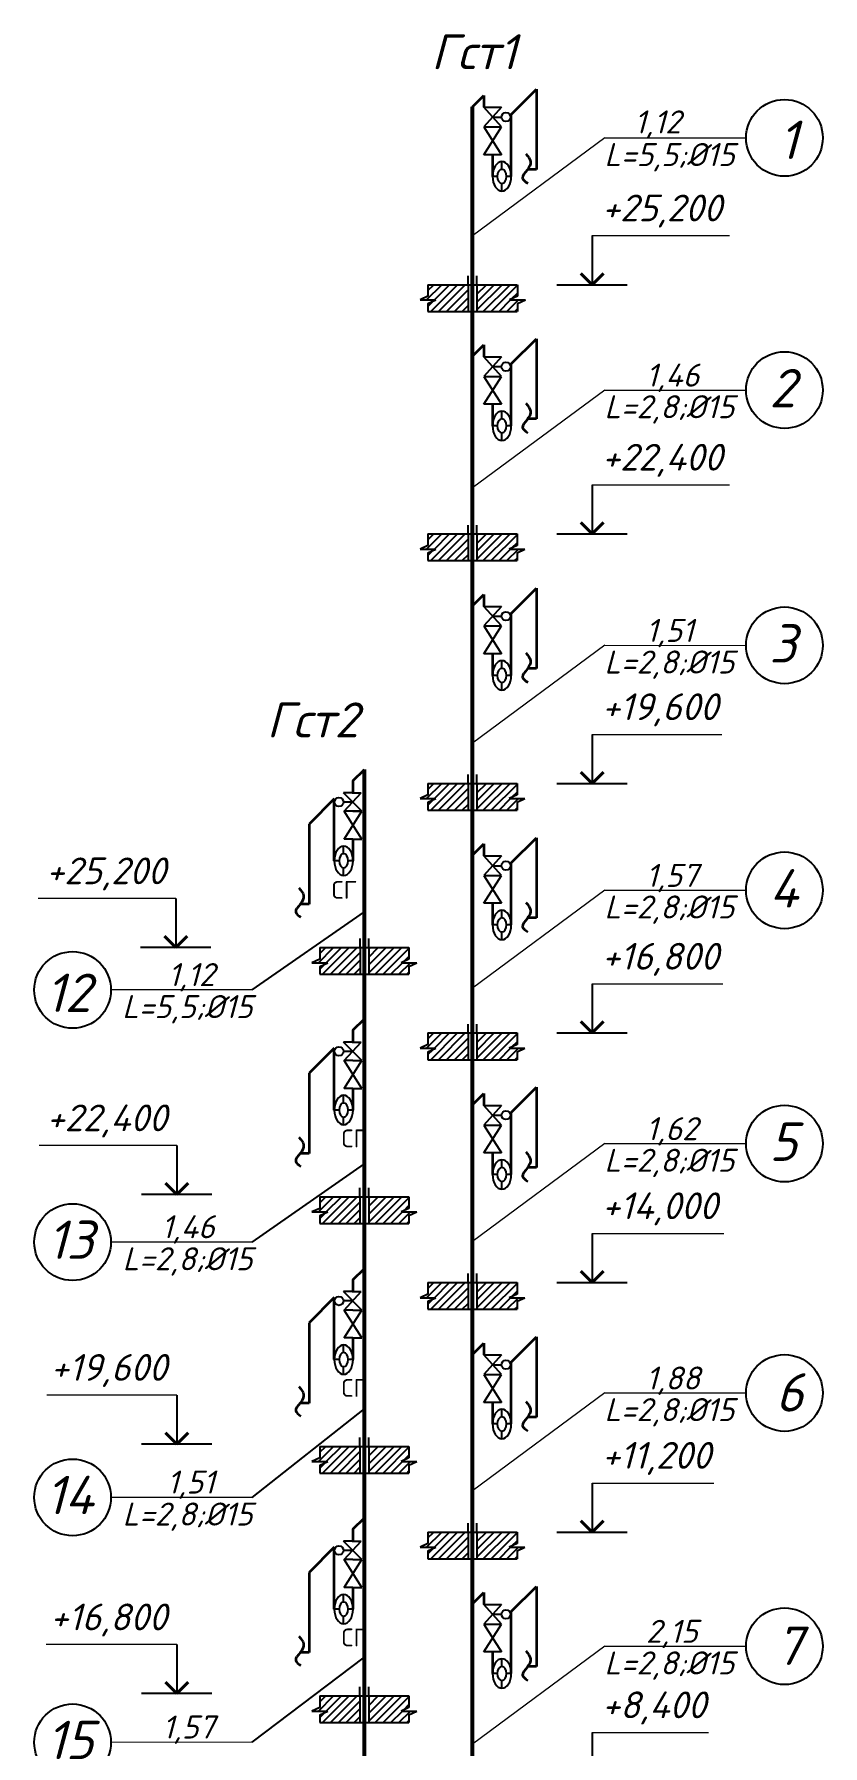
# Model space of a CAD drawing. Header units: millimetres. Extents: x -710977 to 10671, y -929782 to 89628.
# Drawn here: x 3003.3 to 3084, y 2500.5 to 2675.6 of the extents above; entities that cross this region are included whole.
import ezdxf

# ---------------------------------------------------------------- set-up
doc = ezdxf.new("R2010")
doc.units = ezdxf.units.MM
doc.header["$LTSCALE"] = 0.4
doc.layers.add('аксонометрия', color=84, linetype='Continuous')
doc.layers.add('кварталыИнфо', color=7, linetype='Continuous')
doc.layers.add('здания', color=7, linetype='Continuous', lineweight=25)
doc.layers.add('Надписи', color=7, linetype='Continuous', lineweight=20)
doc.styles.add('Zhenka', font='isocpeur.ttf', dxfattribs={"height": 400})
doc.styles.add('текстовый', font='isocpeui.ttf', dxfattribs={"height": 5})
pattern_1 = [(45, (2575.93737, 2407.64326), (-0.4030726, 0.4030726), [])]
pattern_2 = [(45, (2575.93737, 2382.1059), (-0.4030726, 0.4030726), [])]
pattern_3 = [(45, (2587.00375, 2398.8726), (-0.4030726, 0.4030726), [])]
pattern_4 = [(45, (2587.00375, 2424.40995), (-0.4030726, 0.4030726), [])]
pattern_5 = [(45, (2587.00375, 2449.9473), (-0.4030726, 0.4030726), [])]
pattern_6 = [(45, (2587.00375, 2475.4847), (-0.4030726, 0.4030726), [])]

msp = doc.modelspace()

# ---------------------------------------------------------------- hatches: boundary and pattern name
at = {"layer": 'аксонометрия', "lineweight": 25}
h = msp.add_hatch(dxfattribs=at)
h.set_pattern_fill('ANSI31', scale=4.560246, style=0)
h.set_pattern_definition([(45, (2587.00375, 2526.53186), (-0.4030726, 0.4030726), [])])
h.paths.add_polyline_path([(3047.72, 2647.267), (3047.72, 2650.003), (3043.615, 2650.003), (3043.615, 2648.825), (3042.807, 2648.453), (3044.424, 2648.453), (3043.615, 2648.081), (3043.615, 2647.267)])
h = msp.add_hatch(dxfattribs=at)
h.set_pattern_fill('ANSI31', scale=4.560246, style=0)
h.set_pattern_definition([(45, (2587.00375, 2500.9945), (-0.4030726, 0.4030726), [])])
h.paths.add_polyline_path([(3053.545, 2648.453), (3051.927, 2648.453), (3052.736, 2648.825), (3052.736, 2650.003), (3048.632, 2650.003), (3048.632, 2647.267), (3052.736, 2647.267), (3052.736, 2648.081)])
h = msp.add_hatch(dxfattribs=at)
h.set_pattern_fill('ANSI31', scale=4.560246, style=0)
h.set_pattern_definition([(45, (2587.00375, 2501.0221), (-0.4030726, 0.4030726), [])])
h.paths.add_polyline_path([(3047.72, 2621.758), (3047.72, 2624.494), (3043.615, 2624.494), (3043.615, 2623.316), (3042.807, 2622.943), (3044.424, 2622.943), (3043.615, 2622.571), (3043.615, 2621.758)])
h = msp.add_hatch(dxfattribs=at)
h.set_pattern_fill('ANSI31', scale=4.560246, style=0)
h.set_pattern_definition(pattern_6)
h.paths.add_polyline_path([(3053.545, 2622.943), (3051.927, 2622.943), (3052.736, 2623.316), (3052.736, 2624.494), (3048.632, 2624.494), (3048.632, 2621.758), (3052.736, 2621.758), (3052.736, 2622.571)])
h = msp.add_hatch(dxfattribs=at)
h.set_pattern_fill('ANSI31', scale=4.560246, style=0)
h.set_pattern_definition(pattern_6)
h.paths.add_polyline_path([(3047.72, 2596.22), (3047.72, 2598.956), (3043.615, 2598.956), (3043.615, 2597.778), (3042.807, 2597.406), (3044.424, 2597.406), (3043.615, 2597.033), (3043.615, 2596.22)])
h = msp.add_hatch(dxfattribs=at)
h.set_pattern_fill('ANSI31', scale=4.560246, style=0)
h.set_pattern_definition(pattern_5)
h.paths.add_polyline_path([(3053.545, 2597.406), (3051.927, 2597.406), (3052.736, 2597.778), (3052.736, 2598.956), (3048.632, 2598.956), (3048.632, 2596.22), (3052.736, 2596.22), (3052.736, 2597.033)])
h = msp.add_hatch(dxfattribs=at)
h.set_pattern_fill('ANSI31', scale=4.560246, style=0)
h.set_pattern_definition([(45, (2575.93737, 2458.69065), (-0.4030726, 0.4030726), [])])
h.paths.add_polyline_path([(3036.653, 2579.426), (3036.653, 2582.162), (3032.549, 2582.162), (3032.549, 2580.984), (3031.74, 2580.612), (3033.358, 2580.612), (3032.549, 2580.239), (3032.549, 2579.426)])
h = msp.add_hatch(dxfattribs=at)
h.set_pattern_fill('ANSI31', scale=4.560246, style=0)
h.set_pattern_definition([(45, (2575.93737, 2433.1533), (-0.4030726, 0.4030726), [])])
h.paths.add_polyline_path([(3037.565, 2579.426), (3041.669, 2579.426), (3041.669, 2580.239), (3042.478, 2580.612), (3040.861, 2580.612), (3041.669, 2580.984), (3041.669, 2582.162), (3037.565, 2582.162)])
h = msp.add_hatch(dxfattribs=at)
h.set_pattern_fill('ANSI31', scale=4.560246, style=0)
h.set_pattern_definition(pattern_5)
h.paths.add_polyline_path([(3047.72, 2570.683), (3047.72, 2573.419), (3043.615, 2573.419), (3043.615, 2572.241), (3042.807, 2571.868), (3044.424, 2571.868), (3043.615, 2571.496), (3043.615, 2570.683)])
h = msp.add_hatch(dxfattribs=at)
h.set_pattern_fill('ANSI31', scale=4.560246, style=0)
h.set_pattern_definition(pattern_4)
h.paths.add_polyline_path([(3053.545, 2571.868), (3051.927, 2571.868), (3052.736, 2572.241), (3052.736, 2573.419), (3048.632, 2573.419), (3048.632, 2570.683), (3052.736, 2570.683), (3052.736, 2571.496)])
h = msp.add_hatch(dxfattribs=at)
h.set_pattern_fill('ANSI31', scale=4.560246, style=0)
h.set_pattern_definition([(45, (2575.93737, 2433.18063), (-0.4030726, 0.4030726), [])])
h.paths.add_polyline_path([(3036.653, 2553.916), (3036.653, 2556.652), (3032.549, 2556.652), (3032.549, 2555.474), (3031.74, 2555.102), (3033.358, 2555.102), (3032.549, 2554.729), (3032.549, 2553.916)])
h = msp.add_hatch(dxfattribs=at)
h.set_pattern_fill('ANSI31', scale=4.560246, style=0)
h.set_pattern_definition(pattern_1)
h.paths.add_polyline_path([(3037.565, 2553.916), (3041.669, 2553.916), (3041.669, 2554.729), (3042.478, 2555.102), (3040.861, 2555.102), (3041.669, 2555.474), (3041.669, 2556.652), (3037.565, 2556.652)])
h = msp.add_hatch(dxfattribs=at)
h.set_pattern_fill('ANSI31', scale=4.560246, style=0)
h.set_pattern_definition(pattern_4)
h.paths.add_polyline_path([(3047.72, 2545.145), (3047.72, 2547.882), (3043.615, 2547.882), (3043.615, 2546.703), (3042.807, 2546.331), (3044.424, 2546.331), (3043.615, 2545.959), (3043.615, 2545.145)])
h = msp.add_hatch(dxfattribs=at)
h.set_pattern_fill('ANSI31', scale=4.560246, style=0)
h.set_pattern_definition(pattern_3)
h.paths.add_polyline_path([(3053.545, 2546.331), (3051.927, 2546.331), (3052.736, 2546.703), (3052.736, 2547.882), (3048.632, 2547.882), (3048.632, 2545.145), (3052.736, 2545.145), (3052.736, 2545.959)])
h = msp.add_hatch(dxfattribs=at)
h.set_pattern_fill('ANSI31', scale=4.560246, style=0)
h.set_pattern_definition(pattern_1)
h.paths.add_polyline_path([(3036.653, 2528.379), (3036.653, 2531.115), (3032.549, 2531.115), (3032.549, 2529.937), (3031.74, 2529.564), (3033.358, 2529.564), (3032.549, 2529.192), (3032.549, 2528.379)])
h = msp.add_hatch(dxfattribs=at)
h.set_pattern_fill('ANSI31', scale=4.560246, style=0)
h.set_pattern_definition(pattern_2)
h.paths.add_polyline_path([(3037.565, 2528.379), (3041.669, 2528.379), (3041.669, 2529.192), (3042.478, 2529.564), (3040.861, 2529.564), (3041.669, 2529.937), (3041.669, 2531.115), (3037.565, 2531.115)])
h = msp.add_hatch(dxfattribs=at)
h.set_pattern_fill('ANSI31', scale=4.560246, style=0)
h.set_pattern_definition(pattern_3)
h.paths.add_polyline_path([(3047.72, 2519.608), (3047.72, 2522.344), (3043.615, 2522.344), (3043.615, 2521.166), (3042.807, 2520.794), (3044.424, 2520.794), (3043.615, 2520.421), (3043.615, 2519.608)])
h = msp.add_hatch(dxfattribs=at)
h.set_pattern_fill('ANSI31', scale=4.560246, style=0)
h.set_pattern_definition([(45, (2587.00375, 2373.3352), (-0.4030726, 0.4030726), [])])
h.paths.add_polyline_path([(3053.545, 2520.794), (3051.927, 2520.794), (3052.736, 2521.166), (3052.736, 2522.344), (3048.632, 2522.344), (3048.632, 2519.608), (3052.736, 2519.608), (3052.736, 2520.421)])
h = msp.add_hatch(dxfattribs=at)
h.set_pattern_fill('ANSI31', scale=4.560246, style=0)
h.set_pattern_definition(pattern_2)
h.paths.add_polyline_path([(3036.653, 2502.841), (3036.653, 2505.577), (3032.549, 2505.577), (3032.549, 2504.399), (3031.74, 2504.027), (3033.358, 2504.027), (3032.549, 2503.655), (3032.549, 2502.841)])
h = msp.add_hatch(dxfattribs=at)
h.set_pattern_fill('ANSI31', scale=4.560246, style=0)
h.set_pattern_definition([(45, (2575.93737, 2356.5685), (-0.4030726, 0.4030726), [])])
h.paths.add_polyline_path([(3037.565, 2502.841), (3041.669, 2502.841), (3041.669, 2503.655), (3042.478, 2504.027), (3040.861, 2504.027), (3041.669, 2504.399), (3041.669, 2505.577), (3037.565, 2505.577)])

# ---------------------------------------------------------------- linework, layer by layer
at = {"color": 7, "lineweight": 35}
for p, q in [((3052.15, 2667.429), (3054.73, 2670.008)), ((3054.73, 2670.008), (3054.73, 2661.8)), ((3048.176, 2668.217), (3049.336, 2669.378)), ((3049.336, 2669.378), (3049.336, 2668.158)), ((3052.15, 2661.09), (3052.15, 2667.429)), ((3050.235, 2663.306), (3050.235, 2661.09)), ((3054.73, 2661.8), (3053.818, 2661.8)), ((3048.176, 2642.68), (3049.336, 2643.841)), ((3049.336, 2643.841), (3049.336, 2642.621)), ((3052.15, 2641.891), (3054.73, 2644.471)), ((3054.73, 2644.471), (3054.73, 2636.263)), ((3052.15, 2635.553), (3052.15, 2641.891)), ((3050.235, 2637.769), (3050.235, 2635.553)), ((3054.73, 2636.263), (3053.818, 2636.263)), ((3052.15, 2616.354), (3054.73, 2618.934)), ((3054.73, 2618.934), (3054.73, 2610.725)), ((3048.176, 2617.142), (3049.336, 2618.303)), ((3049.336, 2618.303), (3049.336, 2617.084)), ((3052.15, 2610.015), (3052.15, 2616.354)), ((3050.235, 2612.232), (3050.235, 2610.015)), ((3054.73, 2610.725), (3053.818, 2610.725)), ((3035.948, 2599.215), (3037.109, 2600.376)), ((3035.948, 2599.215), (3035.948, 2597.996)), ((3034.033, 2597.382), (3031.453, 2594.802)), ((3034.033, 2591.043), (3034.033, 2597.382)), ((3031.453, 2594.802), (3031.453, 2586.594)), ((3035.948, 2593.258), (3035.948, 2591.043)), ((3048.176, 2591.605), (3049.336, 2592.766)), ((3049.336, 2592.766), (3049.336, 2591.546)), ((3052.15, 2590.817), (3054.73, 2593.396)), ((3054.73, 2593.396), (3054.73, 2585.188)), ((3052.15, 2584.478), (3052.15, 2590.817)), ((3031.453, 2586.594), (3030.541, 2586.594)), ((3050.235, 2586.694), (3050.235, 2584.478)), ((3054.73, 2585.188), (3053.818, 2585.188)), ((3035.948, 2573.705), (3037.109, 2574.866)), ((3035.948, 2573.705), (3035.948, 2572.486)), ((3034.033, 2571.872), (3031.453, 2569.292)), ((3034.033, 2565.533), (3034.033, 2571.872)), ((3031.453, 2569.292), (3031.453, 2561.084)), ((3035.948, 2567.748), (3035.948, 2565.533)), ((3048.176, 2566.068), (3049.336, 2567.228)), ((3049.336, 2567.228), (3049.336, 2566.009)), ((3052.15, 2565.279), (3054.73, 2567.859)), ((3054.73, 2567.859), (3054.73, 2559.651)), ((3052.15, 2558.941), (3052.15, 2565.279)), ((3031.453, 2561.084), (3030.541, 2561.084)), ((3050.235, 2561.157), (3050.235, 2558.941)), ((3054.73, 2559.651), (3053.818, 2559.651)), ((3035.948, 2548.168), (3037.109, 2549.328)), ((3035.948, 2548.168), (3035.948, 2546.948)), ((3034.033, 2546.334), (3031.453, 2543.755)), ((3034.033, 2539.996), (3034.033, 2546.334)), ((3031.453, 2543.755), (3031.453, 2535.546)), ((3035.948, 2542.211), (3035.948, 2539.996)), ((3048.176, 2540.53), (3049.336, 2541.691)), ((3049.336, 2541.691), (3049.336, 2540.472)), ((3052.15, 2539.742), (3054.73, 2542.322)), ((3054.73, 2542.322), (3054.73, 2534.113)), ((3052.15, 2533.403), (3052.15, 2539.742)), ((3031.453, 2535.546), (3030.541, 2535.546)), ((3050.235, 2535.619), (3050.235, 2533.403)), ((3054.73, 2534.113), (3053.818, 2534.113)), ((3035.948, 2522.63), (3037.109, 2523.791)), ((3035.948, 2522.63), (3035.948, 2521.411)), ((3034.033, 2520.797), (3031.453, 2518.217)), ((3034.033, 2514.458), (3034.033, 2520.797)), ((3031.453, 2518.217), (3031.453, 2510.009)), ((3035.948, 2516.674), (3035.948, 2514.458)), ((3048.176, 2514.993), (3049.336, 2516.154)), ((3049.336, 2516.154), (3049.336, 2514.934)), ((3052.15, 2514.205), (3054.73, 2516.784)), ((3054.73, 2516.784), (3054.73, 2508.576)), ((3052.15, 2507.866), (3052.15, 2514.205)), ((3050.235, 2510.082), (3050.235, 2507.866)), ((3031.453, 2510.009), (3030.541, 2510.009)), ((3054.73, 2508.576), (3053.818, 2508.576))]:
    msp.add_line(p, q, dxfattribs=at)
at = {"color": 7, "lineweight": 20}
for p, q in [((3061.73, 2665.028), (3048.176, 2655.011)), ((3061.73, 2665.028), (3076.175, 2665.024)), ((3061.73, 2665.028), (3076.175, 2665.024)), ((3060.42, 2655.023), (3074.49, 2655.023)), ((3061.73, 2639.221), (3048.176, 2629.204)), ((3061.73, 2639.221), (3076.175, 2639.217)), ((3061.73, 2639.221), (3076.175, 2639.217)), ((3060.42, 2629.513), (3074.49, 2629.513)), ((3061.73, 2613.095), (3048.176, 2603.077)), ((3061.73, 2613.095), (3076.175, 2613.091)), ((3061.73, 2613.095), (3076.175, 2613.091)), ((3060.42, 2603.976), (3073.706, 2603.976)), ((3017.803, 2587.182), (3003.733, 2587.182)), ((3061.73, 2588.024), (3048.176, 2578.006)), ((3061.73, 2588.024), (3076.175, 2588.02)), ((3061.73, 2588.024), (3076.175, 2588.02)), ((3060.42, 2578.438), (3073.784, 2578.438)), ((3025.62, 2577.829), (3011.175, 2577.825)), ((3025.62, 2577.829), (3011.175, 2577.825)), ((3017.908, 2561.9), (3003.838, 2561.9)), ((3061.73, 2562.102), (3048.176, 2552.085)), ((3061.73, 2562.102), (3076.175, 2562.098)), ((3061.73, 2562.102), (3076.175, 2562.098)), ((3060.42, 2552.901), (3073.894, 2552.901)), ((3025.62, 2552.022), (3011.175, 2552.018)), ((3025.62, 2552.022), (3011.175, 2552.018)), ((3017.908, 2536.362), (3004.622, 2536.362)), ((3061.73, 2536.581), (3048.176, 2526.564)), ((3061.73, 2536.581), (3076.175, 2536.577)), ((3061.73, 2536.581), (3076.175, 2536.577)), ((3025.62, 2525.896), (3011.175, 2525.892)), ((3025.62, 2525.896), (3011.175, 2525.892)), ((3060.42, 2527.364), (3072.893, 2527.364)), ((3017.908, 2510.825), (3004.544, 2510.825)), ((3061.73, 2510.66), (3048.176, 2500.642)), ((3061.73, 2510.66), (3076.175, 2510.656)), ((3061.73, 2510.66), (3076.175, 2510.656)), ((3060.42, 2501.826), (3072.324, 2501.826)), ((3025.62, 2500.825), (3011.175, 2500.821)), ((3025.62, 2500.825), (3011.175, 2500.821))]:
    msp.add_line(p, q, dxfattribs=at)
at = {"color": 7, "lineweight": 25}
for p, q in [((3060.42, 2655.023), (3060.42, 2650.003)), ((3056.822, 2650.003), (3064.017, 2650.003)), ((3060.42, 2629.513), (3060.42, 2624.494)), ((3056.822, 2624.494), (3064.017, 2624.494)), ((3060.42, 2603.976), (3060.42, 2598.956)), ((3056.822, 2598.956), (3064.017, 2598.956)), ((3017.803, 2587.182), (3017.803, 2582.162)), ((3021.4, 2582.162), (3014.206, 2582.162)), ((3060.42, 2578.438), (3060.42, 2573.419)), ((3056.822, 2573.419), (3064.017, 2573.419)), ((3017.908, 2561.9), (3017.908, 2556.88)), ((3021.506, 2556.88), (3014.311, 2556.88)), ((3060.42, 2552.901), (3060.42, 2547.882)), ((3056.822, 2547.882), (3064.017, 2547.882)), ((3017.908, 2536.362), (3017.908, 2531.343)), ((3021.506, 2531.343), (3014.311, 2531.343)), ((3060.42, 2527.364), (3060.42, 2522.344)), ((3056.822, 2522.344), (3064.017, 2522.344)), ((3017.908, 2510.825), (3017.908, 2505.805)), ((3021.506, 2505.805), (3014.311, 2505.805)), ((3060.42, 2501.826), (3060.42, 2496.807))]:
    msp.add_line(p, q, dxfattribs=at)
for centre in [(3080.102, 2665.024), (3080.102, 2639.217), (3080.102, 2613.091), (3080.102, 2588.02), (3007.249, 2577.825), (3080.102, 2562.098), (3007.249, 2552.018), (3080.102, 2536.577), (3007.249, 2525.892), (3080.102, 2510.656), (3007.249, 2500.821)]:
    msp.add_circle(centre, 3.926, dxfattribs=at)
at = {"color": 7, "lineweight": 35}
for points in [[(3053.63, 2663.397), (3054.11, 2662.599), (3053.757, 2661.718), (3053.301, 2660.911), (3053.829, 2660.384)], [(3053.63, 2637.86), (3054.11, 2637.061), (3053.757, 2636.181), (3053.301, 2635.374), (3053.829, 2634.847)], [(3053.63, 2612.322), (3054.11, 2611.524), (3053.757, 2610.643), (3053.301, 2609.837), (3053.829, 2609.309)], [(3030.415, 2588.273), (3030.895, 2587.474), (3030.541, 2586.594), (3030.086, 2585.787), (3030.613, 2585.26)], [(3053.63, 2586.785), (3054.11, 2585.987), (3053.757, 2585.106), (3053.301, 2584.299), (3053.829, 2583.772)], [(3030.415, 2562.762), (3030.895, 2561.964), (3030.541, 2561.084), (3030.086, 2560.277), (3030.613, 2559.75)], [(3053.63, 2561.247), (3054.11, 2560.449), (3053.757, 2559.569), (3053.301, 2558.762), (3053.829, 2558.234)], [(3030.415, 2537.225), (3030.895, 2536.427), (3030.541, 2535.546), (3030.086, 2534.74), (3030.613, 2534.212)], [(3053.63, 2535.71), (3054.11, 2534.912), (3053.757, 2534.031), (3053.301, 2533.225), (3053.829, 2532.697)], [(3030.415, 2511.688), (3030.895, 2510.89), (3030.541, 2510.009), (3030.086, 2509.202), (3030.613, 2508.675)], [(3053.63, 2510.173), (3054.11, 2509.375), (3053.757, 2508.494), (3053.301, 2507.687), (3053.829, 2507.16)]]:
    msp.add_spline(points, degree=3, dxfattribs=at)
at = {"layer": 'аксонометрия', "color": 7, "lineweight": 53}
for p, q in [((3048.176, 2647.267), (3048.176, 2668.217)), ((3048.176, 2642.707), (3048.176, 2647.268)), ((3048.176, 2438.408), (3048.176, 2642.707)), ((3037.109, 2574.866), (3037.109, 2600.376)), ((3037.109, 2370.567), (3037.109, 2574.866))]:
    msp.add_line(p, q, dxfattribs=at)
at = {"layer": 'аксонометрия', "color": 7, "lineweight": 25}
for p, q in [((3050.235, 2667.155), (3051.147, 2667.155)), ((3051.192, 2661.807), (3051.192, 2662.597)), ((3050.717, 2661.09), (3050.235, 2661.09)), ((3052.15, 2661.09), (3051.668, 2661.09)), ((3051.192, 2659.583), (3051.192, 2660.374)), ((3047.72, 2650.003), (3047.72, 2650.916)), ((3048.632, 2650.003), (3048.632, 2650.916)), ((3043.615, 2648.825), (3042.807, 2648.453)), ((3043.615, 2650.003), (3052.736, 2650.003)), ((3043.615, 2650.003), (3043.615, 2648.825)), ((3047.72, 2650.003), (3047.72, 2647.267)), ((3048.632, 2650.003), (3048.632, 2647.267)), ((3052.782, 2648.825), (3051.973, 2648.453)), ((3052.782, 2650.003), (3052.782, 2648.825)), ((3042.807, 2648.453), (3044.424, 2648.453)), ((3043.615, 2648.081), (3044.424, 2648.453)), ((3043.615, 2648.081), (3043.615, 2647.267)), ((3043.615, 2647.267), (3052.736, 2647.267)), ((3051.973, 2648.453), (3053.591, 2648.453)), ((3052.782, 2648.081), (3053.591, 2648.453)), ((3052.782, 2648.081), (3052.782, 2647.267)), ((3050.235, 2641.618), (3051.147, 2641.618)), ((3051.192, 2636.269), (3051.192, 2637.06)), ((3050.717, 2635.553), (3050.235, 2635.553)), ((3051.192, 2634.045), (3051.192, 2634.836)), ((3052.15, 2635.553), (3051.668, 2635.553)), ((3043.615, 2624.494), (3052.736, 2624.494)), ((3043.615, 2624.494), (3043.615, 2623.316)), ((3047.72, 2624.494), (3047.72, 2625.406)), ((3047.72, 2624.494), (3047.72, 2621.758)), ((3048.632, 2624.494), (3048.632, 2625.406)), ((3048.632, 2624.494), (3048.632, 2621.758)), ((3052.736, 2624.494), (3052.736, 2623.316)), ((3043.615, 2623.316), (3042.807, 2622.943)), ((3042.807, 2622.943), (3044.424, 2622.943)), ((3043.615, 2622.571), (3044.424, 2622.943)), ((3043.615, 2622.571), (3043.615, 2621.758)), ((3052.736, 2623.316), (3051.927, 2622.943)), ((3051.927, 2622.943), (3053.545, 2622.943)), ((3052.736, 2622.571), (3053.545, 2622.943)), ((3052.736, 2622.571), (3052.736, 2621.758)), ((3043.615, 2621.758), (3052.736, 2621.758)), ((3048.176, 2621.758), (3048.176, 2617.197)), ((3050.235, 2616.08), (3051.147, 2616.08)), ((3050.717, 2610.015), (3050.235, 2610.015)), ((3051.192, 2610.732), (3051.192, 2611.523)), ((3052.15, 2610.015), (3051.668, 2610.015)), ((3051.192, 2608.508), (3051.192, 2609.299)), ((3047.72, 2598.956), (3047.72, 2599.868)), ((3048.632, 2598.956), (3048.632, 2599.868)), ((3035.877, 2597.996), (3034.981, 2597.996)), ((3036.845, 2596.106), (3034.981, 2597.996)), ((3035.052, 2596.106), (3036.773, 2597.996)), ((3035.877, 2597.996), (3036.773, 2597.996)), ((3043.615, 2597.778), (3042.807, 2597.406)), ((3043.615, 2598.956), (3052.736, 2598.956)), ((3043.615, 2598.956), (3043.615, 2597.778)), ((3047.72, 2598.956), (3047.72, 2596.22)), ((3048.632, 2598.956), (3048.632, 2596.22)), ((3052.736, 2597.778), (3051.927, 2597.406)), ((3052.736, 2598.956), (3052.736, 2597.778)), ((3035.913, 2597.051), (3034.965, 2597.051)), ((3036.845, 2593.258), (3035.052, 2596.106)), ((3035.052, 2593.258), (3036.845, 2596.106)), ((3035.948, 2596.106), (3035.052, 2596.106)), ((3035.877, 2596.106), (3035.052, 2596.106)), ((3036.702, 2596.106), (3035.877, 2596.106)), ((3035.948, 2596.106), (3036.845, 2596.106)), ((3042.807, 2597.406), (3044.424, 2597.406)), ((3043.615, 2597.033), (3044.424, 2597.406)), ((3043.615, 2597.033), (3043.615, 2596.22)), ((3043.615, 2596.22), (3052.736, 2596.22)), ((3048.176, 2596.22), (3048.176, 2591.66)), ((3051.927, 2597.406), (3053.545, 2597.406)), ((3052.736, 2597.033), (3053.545, 2597.406)), ((3052.736, 2597.033), (3052.736, 2596.22)), ((3034.991, 2591.76), (3034.991, 2592.55)), ((3035.948, 2593.258), (3035.052, 2593.258)), ((3035.948, 2593.258), (3036.845, 2593.258)), ((3034.515, 2591.043), (3034.033, 2591.043)), ((3035.948, 2591.043), (3035.466, 2591.043)), ((3034.991, 2589.536), (3034.991, 2590.327)), ((3050.235, 2590.543), (3051.147, 2590.543)), ((3051.192, 2585.194), (3051.192, 2585.985)), ((3050.717, 2584.478), (3050.235, 2584.478)), ((3051.192, 2582.971), (3051.192, 2583.761)), ((3052.15, 2584.478), (3051.668, 2584.478)), ((3032.549, 2582.162), (3041.669, 2582.162)), ((3032.549, 2582.162), (3032.549, 2580.984)), ((3036.668, 2582.162), (3036.668, 2583.074)), ((3036.668, 2582.162), (3036.668, 2579.426)), ((3037.58, 2582.162), (3037.58, 2583.074)), ((3037.58, 2582.162), (3037.58, 2579.426)), ((3041.669, 2582.162), (3041.669, 2580.984)), ((3032.549, 2580.984), (3031.74, 2580.612)), ((3031.74, 2580.612), (3033.358, 2580.612)), ((3032.549, 2580.239), (3033.358, 2580.612)), ((3032.549, 2580.239), (3032.549, 2579.426)), ((3041.669, 2580.984), (3040.861, 2580.612)), ((3040.861, 2580.612), (3042.478, 2580.612)), ((3041.669, 2580.239), (3042.478, 2580.612)), ((3041.669, 2580.239), (3041.669, 2579.426)), ((3032.549, 2579.426), (3041.669, 2579.426)), ((3043.615, 2573.419), (3052.736, 2573.419)), ((3043.615, 2573.419), (3043.615, 2572.241)), ((3047.72, 2573.419), (3047.72, 2574.331)), ((3047.72, 2573.419), (3047.72, 2570.683)), ((3048.632, 2573.419), (3048.632, 2574.331)), ((3048.632, 2573.419), (3048.632, 2570.683)), ((3052.736, 2573.419), (3052.736, 2572.241)), ((3035.913, 2571.541), (3034.965, 2571.541)), ((3035.877, 2572.486), (3034.981, 2572.486)), ((3036.845, 2570.596), (3034.981, 2572.486)), ((3035.052, 2570.596), (3036.773, 2572.486)), ((3035.877, 2572.486), (3036.773, 2572.486)), ((3043.615, 2572.241), (3042.807, 2571.868)), ((3042.807, 2571.868), (3044.424, 2571.868)), ((3043.615, 2571.496), (3044.424, 2571.868)), ((3043.615, 2571.496), (3043.615, 2570.683)), ((3052.736, 2572.241), (3051.927, 2571.868)), ((3051.927, 2571.868), (3053.545, 2571.868)), ((3052.736, 2571.496), (3053.545, 2571.868)), ((3052.736, 2571.496), (3052.736, 2570.683)), ((3035.948, 2570.596), (3035.052, 2570.596)), ((3036.845, 2567.748), (3035.052, 2570.596)), ((3035.052, 2567.748), (3036.845, 2570.596)), ((3035.948, 2570.596), (3036.845, 2570.596)), ((3043.615, 2570.683), (3052.736, 2570.683)), ((3048.176, 2570.683), (3048.176, 2566.123)), ((3034.991, 2566.25), (3034.991, 2567.04)), ((3035.948, 2567.748), (3035.052, 2567.748)), ((3035.948, 2567.748), (3036.845, 2567.748)), ((3034.515, 2565.533), (3034.033, 2565.533)), ((3034.991, 2564.026), (3034.991, 2564.817)), ((3035.948, 2565.533), (3035.466, 2565.533)), ((3050.235, 2565.006), (3051.147, 2565.006)), ((3051.192, 2559.657), (3051.192, 2560.448)), ((3036.653, 2556.652), (3036.653, 2557.564)), ((3037.565, 2556.652), (3037.565, 2557.564)), ((3050.717, 2558.941), (3050.235, 2558.941)), ((3051.192, 2557.433), (3051.192, 2558.224)), ((3052.15, 2558.941), (3051.668, 2558.941)), ((3032.549, 2556.652), (3041.669, 2556.652)), ((3032.549, 2556.652), (3032.549, 2555.474)), ((3036.653, 2556.652), (3036.653, 2553.916)), ((3037.565, 2556.652), (3037.565, 2553.916)), ((3041.669, 2556.652), (3041.669, 2555.474)), ((3032.549, 2555.474), (3031.74, 2555.102)), ((3031.74, 2555.102), (3033.358, 2555.102)), ((3032.549, 2554.729), (3033.358, 2555.102)), ((3032.549, 2554.729), (3032.549, 2553.916)), ((3032.549, 2553.916), (3041.669, 2553.916)), ((3041.669, 2555.474), (3040.861, 2555.102)), ((3040.861, 2555.102), (3042.478, 2555.102)), ((3041.669, 2554.729), (3042.478, 2555.102)), ((3041.669, 2554.729), (3041.669, 2553.916)), ((3047.72, 2547.882), (3047.72, 2548.794)), ((3048.632, 2547.882), (3048.632, 2548.794)), ((3035.877, 2546.948), (3034.981, 2546.948)), ((3036.845, 2545.059), (3034.981, 2546.948)), ((3035.052, 2545.059), (3036.773, 2546.948)), ((3035.877, 2546.948), (3036.773, 2546.948)), ((3043.615, 2547.882), (3052.736, 2547.882)), ((3043.615, 2547.882), (3043.615, 2546.703)), ((3047.72, 2547.882), (3047.72, 2545.145)), ((3048.632, 2547.882), (3048.632, 2545.145)), ((3052.736, 2547.882), (3052.736, 2546.703)), ((3035.913, 2546.003), (3034.965, 2546.003)), ((3043.615, 2546.703), (3042.807, 2546.331)), ((3042.807, 2546.331), (3044.424, 2546.331)), ((3043.615, 2545.959), (3044.424, 2546.331)), ((3043.615, 2545.959), (3043.615, 2545.145)), ((3043.615, 2545.145), (3052.736, 2545.145)), ((3048.176, 2545.145), (3048.176, 2540.585)), ((3052.736, 2546.703), (3051.927, 2546.331)), ((3051.927, 2546.331), (3053.545, 2546.331)), ((3052.736, 2545.959), (3053.545, 2546.331)), ((3052.736, 2545.959), (3052.736, 2545.145)), ((3035.948, 2545.059), (3035.052, 2545.059)), ((3036.845, 2542.211), (3035.052, 2545.059)), ((3035.052, 2542.211), (3036.845, 2545.059)), ((3035.948, 2545.059), (3036.845, 2545.059)), ((3035.948, 2542.211), (3035.052, 2542.211)), ((3035.948, 2542.211), (3036.845, 2542.211)), ((3034.515, 2539.996), (3034.033, 2539.996)), ((3034.991, 2540.712), (3034.991, 2541.503)), ((3035.948, 2539.996), (3035.466, 2539.996)), ((3034.991, 2538.488), (3034.991, 2539.279)), ((3050.235, 2539.468), (3051.147, 2539.468)), ((3051.192, 2534.12), (3051.192, 2534.911)), ((3050.717, 2533.403), (3050.235, 2533.403)), ((3052.15, 2533.403), (3051.668, 2533.403)), ((3032.549, 2531.115), (3041.669, 2531.115)), ((3032.549, 2531.115), (3032.549, 2529.937)), ((3036.653, 2531.115), (3036.653, 2532.027)), ((3036.653, 2531.115), (3036.653, 2528.379)), ((3037.565, 2531.115), (3037.565, 2532.027)), ((3037.565, 2531.115), (3037.565, 2528.379)), ((3041.669, 2531.115), (3041.669, 2529.937)), ((3051.192, 2531.896), (3051.192, 2532.687)), ((3032.549, 2529.937), (3031.74, 2529.564)), ((3031.74, 2529.564), (3033.358, 2529.564)), ((3032.549, 2529.192), (3033.358, 2529.564)), ((3041.669, 2529.937), (3040.861, 2529.564)), ((3040.861, 2529.564), (3042.478, 2529.564)), ((3041.669, 2529.192), (3042.478, 2529.564)), ((3032.549, 2529.192), (3032.549, 2528.379)), ((3032.549, 2528.379), (3041.669, 2528.379)), ((3041.669, 2529.192), (3041.669, 2528.379)), ((3043.615, 2522.344), (3052.736, 2522.344)), ((3043.615, 2522.344), (3043.615, 2521.166)), ((3047.72, 2522.344), (3047.72, 2523.256)), ((3047.72, 2522.344), (3047.72, 2519.608)), ((3048.632, 2522.344), (3048.632, 2523.256)), ((3048.632, 2522.344), (3048.632, 2519.608)), ((3052.736, 2522.344), (3052.736, 2521.166)), ((3035.877, 2521.411), (3034.981, 2521.411)), ((3036.845, 2519.521), (3034.981, 2521.411)), ((3035.052, 2519.521), (3036.773, 2521.411)), ((3035.877, 2521.411), (3036.773, 2521.411)), ((3043.615, 2521.166), (3042.807, 2520.794)), ((3042.807, 2520.794), (3044.424, 2520.794)), ((3043.615, 2520.421), (3044.424, 2520.794)), ((3052.736, 2521.166), (3051.927, 2520.794)), ((3051.927, 2520.794), (3053.545, 2520.794)), ((3052.736, 2520.421), (3053.545, 2520.794)), ((3035.913, 2520.466), (3034.965, 2520.466)), ((3035.948, 2519.521), (3035.052, 2519.521)), ((3036.845, 2516.674), (3035.052, 2519.521)), ((3035.052, 2516.674), (3036.845, 2519.521)), ((3035.948, 2519.521), (3036.845, 2519.521)), ((3043.615, 2520.421), (3043.615, 2519.608)), ((3043.615, 2519.608), (3052.736, 2519.608)), ((3052.736, 2520.421), (3052.736, 2519.608)), ((3034.991, 2515.175), (3034.991, 2515.966)), ((3035.948, 2516.674), (3035.052, 2516.674)), ((3035.948, 2516.674), (3036.845, 2516.674)), ((3034.515, 2514.458), (3034.033, 2514.458)), ((3034.991, 2512.951), (3034.991, 2513.742)), ((3035.948, 2514.458), (3035.466, 2514.458)), ((3050.235, 2513.931), (3051.147, 2513.931)), ((3051.192, 2508.582), (3051.192, 2509.373)), ((3050.717, 2507.866), (3050.235, 2507.866)), ((3051.192, 2506.359), (3051.192, 2507.149)), ((3052.15, 2507.866), (3051.668, 2507.866)), ((3032.549, 2505.577), (3041.669, 2505.577)), ((3032.549, 2505.577), (3032.549, 2504.399)), ((3036.653, 2505.577), (3036.653, 2506.49)), ((3036.653, 2505.577), (3036.653, 2502.841)), ((3037.565, 2505.577), (3037.565, 2506.49)), ((3037.565, 2505.577), (3037.565, 2502.841)), ((3041.669, 2505.577), (3041.669, 2504.399)), ((3032.549, 2504.399), (3031.74, 2504.027)), ((3031.74, 2504.027), (3033.358, 2504.027)), ((3032.549, 2503.655), (3033.358, 2504.027)), ((3032.549, 2503.655), (3032.549, 2502.841)), ((3041.669, 2504.399), (3040.861, 2504.027)), ((3040.861, 2504.027), (3042.478, 2504.027)), ((3041.669, 2503.655), (3042.478, 2504.027)), ((3041.669, 2503.655), (3041.669, 2502.841)), ((3032.549, 2502.841), (3041.669, 2502.841))]:
    msp.add_line(p, q, dxfattribs=at)
at = {"layer": 'аксонометрия', "color": 7, "lineweight": 50}
msp.add_line((3037.109, 2574.866), (3037.109, 2579.426), dxfattribs=at)
at = {"layer": 'аксонометрия', "color": 7, "lineweight": 25}
for centre in [(3051.603, 2667.155), (3051.603, 2641.618), (3051.603, 2616.08), (3034.509, 2597.051), (3051.603, 2590.543), (3034.509, 2571.541), (3051.603, 2565.006), (3034.509, 2546.003), (3051.603, 2539.468), (3034.509, 2520.466), (3051.603, 2513.931)]:
    msp.add_circle(centre, 0.456, dxfattribs=at)
at = {"layer": 'аксонометрия', "color": 7, "lineweight": 25, "extrusion": (0, 0, -1)}
for centre, major_axis, ratio in [((3051.192, 2661.09), (0, -1.507), 0.6353435), ((3051.192, 2661.09), (0, -0.717), 0.6634455), ((3051.192, 2635.553), (0, -1.507), 0.6353435), ((3051.192, 2635.553), (0, -0.717), 0.6634455), ((3051.192, 2610.015), (0, -1.507), 0.6353435), ((3051.192, 2610.015), (0, -0.717), 0.6634455), ((3034.991, 2591.043), (0, -1.507), 0.6353435), ((3034.991, 2591.043), (0, -0.717), 0.6634455), ((3051.192, 2584.478), (0, -1.507), 0.6353435), ((3051.192, 2584.478), (0, -0.717), 0.6634455), ((3034.991, 2565.533), (0, -1.507), 0.6353435), ((3034.991, 2565.533), (0, -0.717), 0.6634455), ((3051.192, 2558.941), (0, -1.507), 0.6353435), ((3051.192, 2558.941), (0, -0.717), 0.6634455), ((3034.991, 2539.996), (0, -1.507), 0.6353435), ((3034.991, 2539.996), (0, -0.717), 0.6634455), ((3051.192, 2533.403), (0, -1.507), 0.6353435), ((3051.192, 2533.403), (0, -0.717), 0.6634455), ((3034.991, 2514.458), (0, -1.507), 0.6353435), ((3034.991, 2514.458), (0, -0.717), 0.6634455), ((3051.192, 2507.866), (0, -1.507), 0.6353435), ((3051.192, 2507.866), (0, -0.717), 0.6634455)]:
    msp.add_ellipse(centre, major_axis=major_axis, ratio=ratio, dxfattribs=at)
at = {"layer": 'кварталыИнфо', "ltscale": 0.12}
for p, q in [((3049.336, 2668.158), (3051.133, 2668.158)), ((3051.133, 2666.152), (3049.336, 2668.158)), ((3051.133, 2668.158), (3049.336, 2666.152)), ((3049.336, 2666.152), (3051.133, 2666.152)), ((3049.336, 2663.306), (3051.133, 2666.152)), ((3049.336, 2666.152), (3051.133, 2663.306)), ((3051.133, 2663.306), (3049.336, 2663.306)), ((3048.176, 2650.003), (3048.176, 2655.932)), ((3049.336, 2642.621), (3051.133, 2642.621)), ((3051.133, 2640.615), (3049.336, 2642.621)), ((3051.133, 2642.621), (3049.336, 2640.615)), ((3049.336, 2640.615), (3051.133, 2640.615)), ((3049.336, 2637.769), (3051.133, 2640.615)), ((3049.336, 2640.615), (3051.133, 2637.769)), ((3051.133, 2637.769), (3049.336, 2637.769)), ((3049.336, 2617.084), (3051.133, 2617.084)), ((3051.133, 2615.077), (3049.336, 2617.084)), ((3051.133, 2617.084), (3049.336, 2615.077)), ((3049.336, 2615.077), (3051.133, 2615.077)), ((3049.336, 2612.232), (3051.133, 2615.077)), ((3049.336, 2615.077), (3051.133, 2612.232)), ((3051.133, 2612.232), (3049.336, 2612.232)), ((3049.336, 2591.546), (3051.133, 2591.546)), ((3051.133, 2589.54), (3049.336, 2591.546)), ((3051.133, 2591.546), (3049.336, 2589.54)), ((3049.336, 2589.54), (3051.133, 2589.54)), ((3049.336, 2586.694), (3051.133, 2589.54)), ((3049.336, 2589.54), (3051.133, 2586.694)), ((3025.62, 2577.829), (3037.109, 2585.824)), ((3051.133, 2586.694), (3049.336, 2586.694)), ((3049.336, 2566.009), (3051.133, 2566.009)), ((3051.133, 2564.002), (3049.336, 2566.009)), ((3051.133, 2566.009), (3049.336, 2564.002)), ((3049.336, 2564.002), (3051.133, 2564.002)), ((3049.336, 2561.157), (3051.133, 2564.002)), ((3049.336, 2564.002), (3051.133, 2561.157)), ((3051.133, 2561.157), (3049.336, 2561.157)), ((3025.62, 2552.022), (3037.109, 2560.017)), ((3049.336, 2540.472), (3051.133, 2540.472)), ((3051.133, 2538.465), (3049.336, 2540.472)), ((3051.133, 2540.472), (3049.336, 2538.465)), ((3049.336, 2538.465), (3051.133, 2538.465)), ((3049.336, 2535.619), (3051.133, 2538.465)), ((3049.336, 2538.465), (3051.133, 2535.619)), ((3025.62, 2525.896), (3037.109, 2534.964)), ((3051.133, 2535.619), (3049.336, 2535.619)), ((3049.336, 2514.934), (3051.133, 2514.934)), ((3051.133, 2512.928), (3049.336, 2514.934)), ((3051.133, 2514.934), (3049.336, 2512.928)), ((3049.336, 2512.928), (3051.133, 2512.928)), ((3049.336, 2510.082), (3051.133, 2512.928)), ((3049.336, 2512.928), (3051.133, 2510.082)), ((3051.133, 2510.082), (3049.336, 2510.082)), ((3025.62, 2500.825), (3037.109, 2509.534))]:
    msp.add_line(p, q, dxfattribs=at)
at = {"layer": 'кварталыИнфо', "lineweight": 53, "ltscale": 0.12}
for q in [(3048.176, 2662.663), (3048.176, 2660.018)]:
    msp.add_line((3048.176, 2650.003), q, dxfattribs=at)
at = {"layer": 'Надписи', "color": 7, "linetype": 'ByBlock', "lineweight": 40, "ltscale": 0.2}
for p, q in [((3060.42, 2650.003), (3059.259, 2651.164)), ((3060.42, 2650.003), (3061.58, 2651.164)), ((3060.42, 2624.494), (3059.259, 2625.655)), ((3060.42, 2624.494), (3061.58, 2625.655)), ((3060.42, 2598.956), (3059.259, 2600.117)), ((3060.42, 2598.956), (3061.58, 2600.117)), ((3017.803, 2582.162), (3016.642, 2583.323)), ((3017.803, 2582.162), (3018.964, 2583.323)), ((3060.42, 2573.419), (3059.259, 2574.58)), ((3060.42, 2573.419), (3061.58, 2574.58)), ((3017.908, 2556.88), (3016.748, 2558.041)), ((3017.908, 2556.88), (3019.069, 2558.041)), ((3060.42, 2547.882), (3059.259, 2549.042)), ((3060.42, 2547.882), (3061.58, 2549.042)), ((3017.908, 2531.343), (3016.748, 2532.504)), ((3017.908, 2531.343), (3019.069, 2532.504)), ((3060.42, 2522.344), (3059.259, 2523.505)), ((3060.42, 2522.344), (3061.58, 2523.505)), ((3017.908, 2505.805), (3016.748, 2506.966)), ((3017.908, 2505.805), (3019.069, 2506.966))]:
    msp.add_line(p, q, dxfattribs=at)

# ---------------------------------------------------------------- texts
at = {"color": 7, "lineweight": 35, "char_height": 3.57666, "width": 23.15318, "attachment_point": 1, "style": 'текстовый'}
for s, insert in [('{\\fISOCPEUR|b0|i1|c204|p34;Гст1}', (3043.951, 2675.632)), ('{\\fISOCPEUR|b0|i1|c204|p34;Гст2}', (3027.112, 2607.251))]:
    msp.add_mtext(s, dxfattribs=dict(at, insert=insert))
at = {"color": 7, "lineweight": 25, "char_height": 3.9263, "style": 'текстовый'}
for s, insert, attachment_point in [('{\\fISOCPEUR|b0|i1|c204|p34;1}', (3079.524, 2666.791), 1), ('{\\fISOCPEUR|b0|i1|c204|p34;2}', (3078.559, 2641.379), 1), ('{\\fISOCPEUR|b0|i1|c204|p34;3}', (3078.559, 2615.252), 1), ('{\\fISOCPEUR|b0|i1|c204|p34;4}', (3078.559, 2590.181), 1), ('{\\fISOCPEUR|b0|i1|c204|p34;12}', (3009.125, 2579.496), 3), ('{\\fISOCPEUR|b0|i1|c204|p34;5}', (3078.559, 2564.26), 1), ('{\\fISOCPEUR|b0|i1|c204|p34;13}', (3009.389, 2554.225), 3), ('{\\fISOCPEUR|b0|i1|c204|p34;6}', (3079.192, 2538.598), 1), ('{\\fISOCPEUR|b0|i1|c204|p34;14}', (3009.389, 2528.098), 3), ('{\\fISOCPEUR|b0|i1|c204|p34;7}', (3079.192, 2512.677), 1), ('{\\fISOCPEUR|b0|i1|c204|p34;15}', (3009.389, 2503.028), 3)]:
    msp.add_mtext(s, dxfattribs=dict(at, insert=insert, attachment_point=attachment_point))
at = {"color": 7, "lineweight": 20, "width": 13.63061, "style": 'текстовый'}
for s, insert, char_height, attachment_point in [('{\\fISOCPEUR|b0|i1|c0|p34;+2\\fISOCPEUR|b0|i1|c204|p34;5\\fISOCPEUR|b0|i1|c0|p34;,\\fISOCPEUR|b0|i1|c204|p34;2\\fISOCPEUR|b0|i1|c0|p34;00}', (3061.415, 2659.224), 2.736147, 1), ('{\\fISOCPEUR|b0|i1|c0|p34;+22,400}', (3061.415, 2633.714), 2.73615, 1), ('{\\fISOCPEUR|b0|i1|c0|p34;+19,600}', (3061.415, 2608.177), 2.73615, 1), ('{\\fISOCPEUR|b0|i1|c0|p34;+2\\fISOCPEUR|b0|i1|c204|p34;5\\fISOCPEUR|b0|i1|c0|p34;,\\fISOCPEUR|b0|i1|c204|p34;2\\fISOCPEUR|b0|i1|c0|p34;00}', (3016.808, 2591.383), 2.736147, 3), ('{\\fISOCPEUR|b0|i1|c0|p34;+16,800}', (3061.415, 2582.64), 2.73615, 1), ('{\\fISOCPEUR|b0|i1|c0|p34;+22,400}', (3016.913, 2566.101), 2.73615, 3), ('{\\fISOCPEUR|b0|i1|c0|p34;+14,000}', (3061.415, 2557.102), 2.73615, 1), ('{\\fISOCPEUR|b0|i1|c0|p34;+19,600}', (3016.913, 2540.563), 2.73615, 3), ('{\\fISOCPEUR|b0|i1|c0|p34;+11,200}', (3061.415, 2531.565), 2.73615, 1), ('{\\fISOCPEUR|b0|i1|c0|p34;+16,800}', (3016.913, 2515.026), 2.73615, 3), ('{\\fISOCPEUR|b0|i1|c0|p34;+8,400}', (3061.415, 2506.027), 2.73615, 1)]:
    msp.add_mtext(s, dxfattribs=dict(at, insert=insert, char_height=char_height, attachment_point=attachment_point))
at = {"layer": 'аксонометрия', "color": 7, "lineweight": 40, "insert": (3033.763, 2588.975), "char_height": 1.8241, "width": 2.78109, "attachment_point": 1, "style": 'Zhenka'}
msp.add_mtext('СГ', dxfattribs=at)
at = {"layer": 'аксонометрия', "color": 7, "lineweight": 50, "char_height": 1.8241, "width": 2.78109, "attachment_point": 1, "style": 'Zhenka'}
for insert in [(3034.773, 2563.544), (3034.773, 2538.007), (3034.773, 2512.469)]:
    msp.add_mtext('СГ', dxfattribs=dict(at, insert=insert))
at = {"layer": 'здания', "color": 7, "lineweight": 20, "char_height": 2.35578, "width": 17.1857, "style": 'текстовый'}
for s, insert, attachment_point in [('{\\fISOCPEUR|b0|i1|c204|p34;1},{\\fISOCPEUR|b0|i1|c204|p34;12}', (3064.738, 2667.84), 1), ('L={\\fISOCPEUR|b0|i1|c204|p34;5},{\\fISOCPEUR|b0|i1|c204|p34;5};%%C15', (3061.677, 2664.498), 1), ('{\\fISOCPEUR|b0|i1|c204|p34;1},{\\fISOCPEUR|b0|i1|c204|p34;46}', (3065.934, 2641.925), 1), ('L={\\fISOCPEUR|b0|i1|c204|p34;2},{\\fISOCPEUR|b0|i1|c204|p34;8};%%C15', (3061.677, 2638.691), 1), ('{\\fISOCPEUR|b0|i1|c204|p34;1},{\\fISOCPEUR|b0|i1|c204|p34;5}1', (3065.934, 2615.798), 1), ('L={\\fISOCPEUR|b0|i1|c204|p34;2},{\\fISOCPEUR|b0|i1|c204|p34;8};%%C15', (3061.677, 2612.564), 1), ('{\\fISOCPEUR|b0|i1|c204|p34;1},{\\fISOCPEUR|b0|i1|c204|p34;57}', (3065.934, 2590.727), 1), ('L={\\fISOCPEUR|b0|i1|c204|p34;2},{\\fISOCPEUR|b0|i1|c204|p34;8};%%C15', (3061.677, 2587.493), 1), ('{\\fISOCPEUR|b0|i1|c204|p34;1},{\\fISOCPEUR|b0|i1|c204|p34;12}', (3021.795, 2580.574), 3), ('L={\\fISOCPEUR|b0|i1|c204|p34;5},{\\fISOCPEUR|b0|i1|c204|p34;5};%%C15', (3025.674, 2577.298), 3), ('{\\fISOCPEUR|b0|i1|c204|p34;1},{\\fISOCPEUR|b0|i1|c204|p34;62}', (3065.934, 2564.806), 1), ('L={\\fISOCPEUR|b0|i1|c204|p34;2},{\\fISOCPEUR|b0|i1|c204|p34;8};%%C15', (3061.677, 2561.572), 1), ('{\\fISOCPEUR|b0|i1|c204|p34;1},{\\fISOCPEUR|b0|i1|c204|p34;46}', (3021.795, 2554.767), 3), ('L={\\fISOCPEUR|b0|i1|c204|p34;2},{\\fISOCPEUR|b0|i1|c204|p34;8};%%C15', (3025.674, 2551.492), 3), ('{\\fISOCPEUR|b0|i1|c204|p34;1},{\\fISOCPEUR|b0|i1|c204|p34;88}', (3065.934, 2539.285), 1), ('L={\\fISOCPEUR|b0|i1|c204|p34;2},{\\fISOCPEUR|b0|i1|c204|p34;8};%%C15', (3061.677, 2536.051), 1), ('{\\fISOCPEUR|b0|i1|c204|p34;1},{\\fISOCPEUR|b0|i1|c204|p34;5}1', (3021.795, 2528.641), 3), ('L={\\fISOCPEUR|b0|i1|c204|p34;2},{\\fISOCPEUR|b0|i1|c204|p34;8};%%C15', (3025.674, 2525.365), 3), ('{\\fISOCPEUR|b0|i1|c204|p34;2},{\\fISOCPEUR|b0|i1|c204|p34;15}', (3065.934, 2513.364), 1), ('L={\\fISOCPEUR|b0|i1|c204|p34;2},{\\fISOCPEUR|b0|i1|c204|p34;8};%%C15', (3061.677, 2510.129), 1), ('{\\fISOCPEUR|b0|i1|c204|p34;1},{\\fISOCPEUR|b0|i1|c204|p34;57}', (3021.795, 2503.57), 3)]:
    msp.add_mtext(s, dxfattribs=dict(at, insert=insert, attachment_point=attachment_point))

doc.saveas('drawing.dxf')
